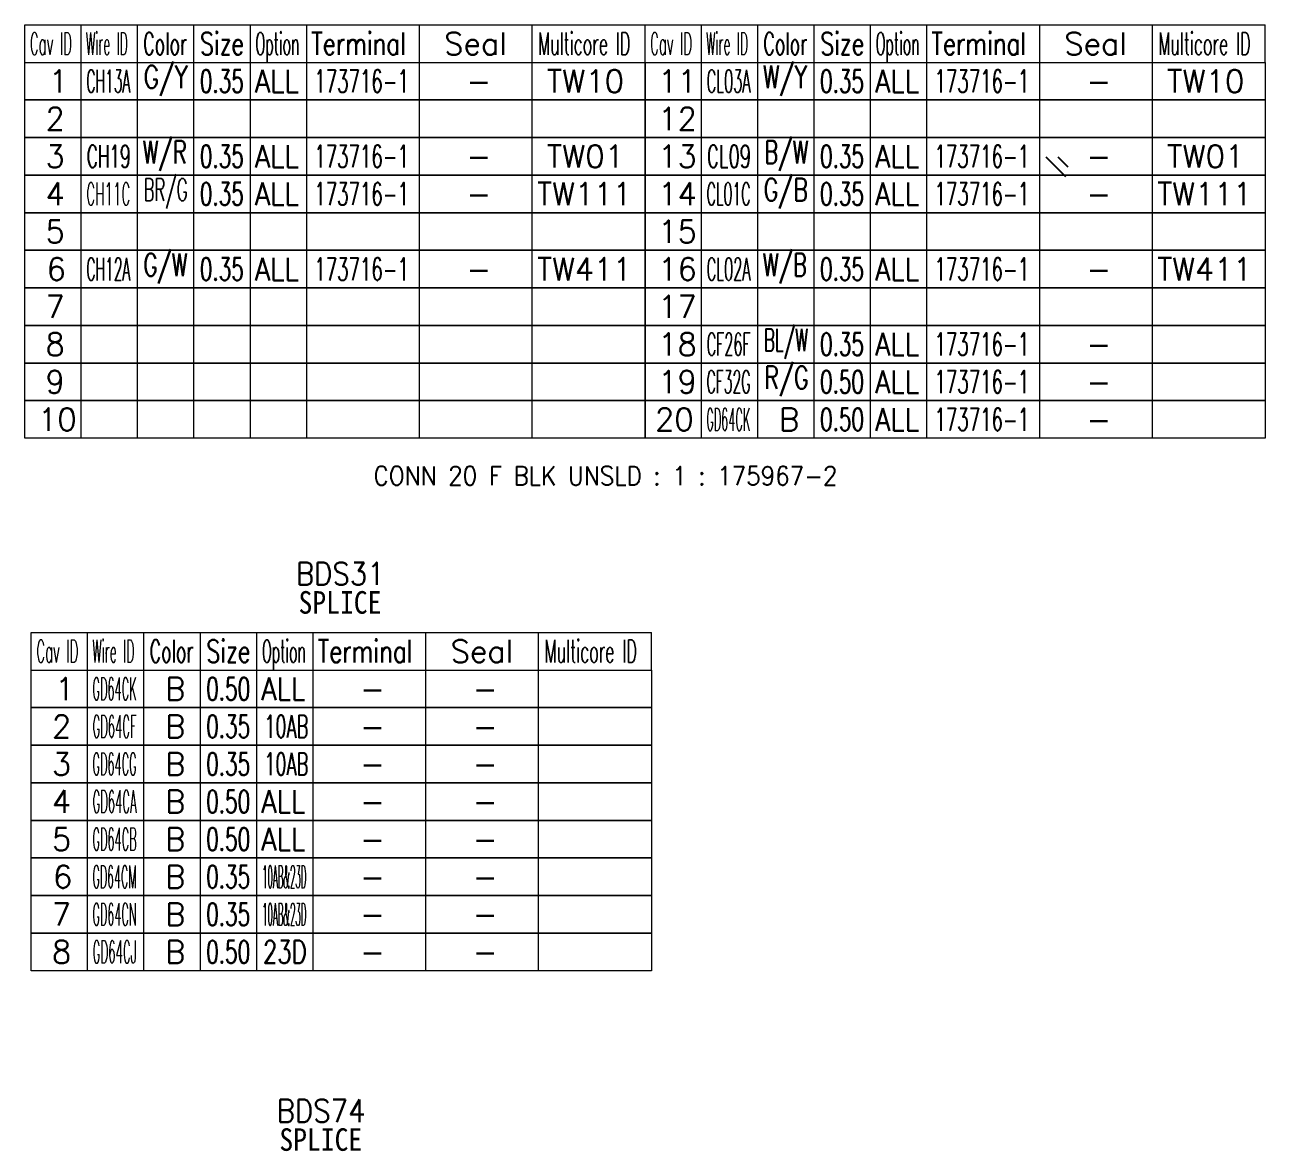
# Model space of a CAD drawing. Header units: inches. Extents: x 47316 to 59086, y 3141 to 11743.
# Drawn here: x 51797.1 to 51962.1, y 6068.6 to 6218.4 of the extents above; entities that cross this region are included whole.
import ezdxf

# ---------------------------------------------------------------- set-up
doc = ezdxf.new("R2010")
doc.units = ezdxf.units.IN
doc.header["$MEASUREMENT"] = 0
doc.styles.get("Standard").update_dxf_attribs({"font": ''})
doc.styles.get('Standard').set_extended_font_data('SimSun')

msp = doc.modelspace()

# ---------------------------------------------------------------- linework, layer by layer
at = {"color": 0, "linetype": 'Continuous', "lineweight": 15}
for p, q in [((51797.09, 6218.43), (51962.09, 6218.43)), ((51797.09, 6213.43), (51797.09, 6218.43)), ((51797.09, 6213.43), (51962.09, 6213.43)), ((51797.94, 6137.58), (51880.44, 6137.58)), ((51797.94, 6132.58), (51797.94, 6137.58)), ((51797.94, 6132.58), (51880.44, 6132.58))]:
    msp.add_line(p, q, dxfattribs=at)
at = {"color": 7, "linetype": 'Continuous', "lineweight": 15}
for p, q in [((51804.59, 6213.43), (51804.59, 6218.43)), ((51812.09, 6213.43), (51812.09, 6218.43)), ((51819.59, 6213.43), (51819.59, 6218.43)), ((51827.09, 6213.43), (51827.09, 6218.43)), ((51834.59, 6213.43), (51834.59, 6218.43)), ((51849.59, 6213.43), (51849.59, 6218.43)), ((51864.59, 6213.43), (51864.59, 6218.43)), ((51879.59, 6213.43), (51879.59, 6218.43)), ((51887.09, 6213.43), (51887.09, 6218.43)), ((51894.59, 6213.43), (51894.59, 6218.43)), ((51902.09, 6213.43), (51902.09, 6218.43)), ((51909.59, 6213.43), (51909.59, 6218.43)), ((51917.09, 6213.43), (51917.09, 6218.43)), ((51932.09, 6213.43), (51932.09, 6218.43)), ((51947.09, 6213.43), (51947.09, 6218.43)), ((51962.09, 6213.43), (51962.09, 6218.43)), ((51805.44, 6132.58), (51805.44, 6137.58)), ((51812.94, 6132.58), (51812.94, 6137.58)), ((51820.44, 6132.58), (51820.44, 6137.58)), ((51827.94, 6132.58), (51827.94, 6137.58)), ((51835.44, 6132.58), (51835.44, 6137.58)), ((51850.44, 6132.58), (51850.44, 6137.58)), ((51865.44, 6132.58), (51865.44, 6137.58)), ((51880.44, 6132.58), (51880.44, 6137.58))]:
    msp.add_line(p, q, dxfattribs=at)
at = {"color": 102, "linetype": 'Continuous', "lineweight": 15}
for p, q in [((51804.59, 6208.43), (51804.59, 6213.43)), ((51812.09, 6208.43), (51812.09, 6213.43)), ((51819.59, 6208.43), (51819.59, 6213.43)), ((51827.09, 6208.43), (51827.09, 6213.43)), ((51834.59, 6208.43), (51834.59, 6213.43)), ((51849.59, 6208.43), (51849.59, 6213.43)), ((51864.59, 6208.43), (51864.59, 6213.43)), ((51887.09, 6208.43), (51887.09, 6213.43)), ((51894.59, 6208.43), (51894.59, 6213.43)), ((51902.09, 6208.43), (51902.09, 6213.43)), ((51909.59, 6208.43), (51909.59, 6213.43)), ((51917.09, 6208.43), (51917.09, 6213.43)), ((51932.09, 6208.43), (51932.09, 6213.43)), ((51947.09, 6208.43), (51947.09, 6213.43)), ((51804.59, 6203.43), (51804.59, 6208.43)), ((51812.09, 6203.43), (51812.09, 6208.43)), ((51819.59, 6203.43), (51819.59, 6208.43)), ((51827.09, 6203.43), (51827.09, 6208.43)), ((51834.59, 6203.43), (51834.59, 6208.43)), ((51849.59, 6203.43), (51849.59, 6208.43)), ((51864.59, 6203.43), (51864.59, 6208.43)), ((51887.09, 6203.43), (51887.09, 6208.43)), ((51894.59, 6203.43), (51894.59, 6208.43)), ((51902.09, 6203.43), (51902.09, 6208.43)), ((51909.59, 6203.43), (51909.59, 6208.43)), ((51917.09, 6203.43), (51917.09, 6208.43)), ((51932.09, 6203.43), (51932.09, 6208.43)), ((51947.09, 6203.43), (51947.09, 6208.43)), ((51804.59, 6198.43), (51804.59, 6203.43)), ((51812.09, 6198.43), (51812.09, 6203.43)), ((51819.59, 6198.43), (51819.59, 6203.43)), ((51827.09, 6198.43), (51827.09, 6203.43)), ((51834.59, 6198.43), (51834.59, 6203.43)), ((51849.59, 6198.43), (51849.59, 6203.43)), ((51864.59, 6198.43), (51864.59, 6203.43)), ((51887.09, 6198.43), (51887.09, 6203.43)), ((51894.59, 6198.43), (51894.59, 6203.43)), ((51902.09, 6198.43), (51902.09, 6203.43)), ((51909.59, 6198.43), (51909.59, 6203.43)), ((51917.09, 6198.43), (51917.09, 6203.43)), ((51932.09, 6198.43), (51932.09, 6203.43)), ((51947.09, 6198.43), (51947.09, 6203.43)), ((51804.59, 6193.43), (51804.59, 6198.43)), ((51812.09, 6193.43), (51812.09, 6198.43)), ((51819.59, 6193.43), (51819.59, 6198.43)), ((51827.09, 6193.43), (51827.09, 6198.43)), ((51834.59, 6193.43), (51834.59, 6198.43)), ((51849.59, 6193.43), (51849.59, 6198.43)), ((51864.59, 6193.43), (51864.59, 6198.43)), ((51887.09, 6193.43), (51887.09, 6198.43)), ((51894.59, 6193.43), (51894.59, 6198.43)), ((51902.09, 6193.43), (51902.09, 6198.43)), ((51909.59, 6193.43), (51909.59, 6198.43)), ((51917.09, 6193.43), (51917.09, 6198.43)), ((51932.09, 6193.43), (51932.09, 6198.43)), ((51947.09, 6193.43), (51947.09, 6198.43)), ((51804.59, 6188.43), (51804.59, 6193.43)), ((51812.09, 6188.43), (51812.09, 6193.43)), ((51819.59, 6188.43), (51819.59, 6193.43)), ((51827.09, 6188.43), (51827.09, 6193.43)), ((51834.59, 6188.43), (51834.59, 6193.43)), ((51849.59, 6188.43), (51849.59, 6193.43)), ((51864.59, 6188.43), (51864.59, 6193.43)), ((51887.09, 6188.43), (51887.09, 6193.43)), ((51894.59, 6188.43), (51894.59, 6193.43)), ((51902.09, 6188.43), (51902.09, 6193.43)), ((51909.59, 6188.43), (51909.59, 6193.43)), ((51917.09, 6188.43), (51917.09, 6193.43)), ((51932.09, 6188.43), (51932.09, 6193.43)), ((51947.09, 6188.43), (51947.09, 6193.43)), ((51804.59, 6183.43), (51804.59, 6188.43)), ((51812.09, 6183.43), (51812.09, 6188.43)), ((51819.59, 6183.43), (51819.59, 6188.43)), ((51827.09, 6183.43), (51827.09, 6188.43)), ((51834.59, 6183.43), (51834.59, 6188.43)), ((51849.59, 6183.43), (51849.59, 6188.43)), ((51864.59, 6183.43), (51864.59, 6188.43)), ((51887.09, 6183.43), (51887.09, 6188.43)), ((51894.59, 6183.43), (51894.59, 6188.43)), ((51902.09, 6183.43), (51902.09, 6188.43)), ((51909.59, 6183.43), (51909.59, 6188.43)), ((51917.09, 6183.43), (51917.09, 6188.43)), ((51932.09, 6183.43), (51932.09, 6188.43)), ((51947.09, 6183.43), (51947.09, 6188.43)), ((51804.59, 6178.43), (51804.59, 6183.43)), ((51812.09, 6178.43), (51812.09, 6183.43)), ((51819.59, 6178.43), (51819.59, 6183.43)), ((51827.09, 6178.43), (51827.09, 6183.43)), ((51834.59, 6178.43), (51834.59, 6183.43)), ((51849.59, 6178.43), (51849.59, 6183.43)), ((51864.59, 6178.43), (51864.59, 6183.43)), ((51887.09, 6178.43), (51887.09, 6183.43)), ((51894.59, 6178.43), (51894.59, 6183.43)), ((51902.09, 6178.43), (51902.09, 6183.43)), ((51909.59, 6178.43), (51909.59, 6183.43)), ((51917.09, 6178.43), (51917.09, 6183.43)), ((51932.09, 6178.43), (51932.09, 6183.43)), ((51947.09, 6178.43), (51947.09, 6183.43)), ((51804.59, 6173.43), (51804.59, 6178.43)), ((51812.09, 6173.43), (51812.09, 6178.43)), ((51819.59, 6173.43), (51819.59, 6178.43)), ((51827.09, 6173.43), (51827.09, 6178.43)), ((51834.59, 6173.43), (51834.59, 6178.43)), ((51849.59, 6173.43), (51849.59, 6178.43)), ((51864.59, 6173.43), (51864.59, 6178.43)), ((51887.09, 6173.43), (51887.09, 6178.43)), ((51894.59, 6173.43), (51894.59, 6178.43)), ((51902.09, 6173.43), (51902.09, 6178.43)), ((51909.59, 6173.43), (51909.59, 6178.43)), ((51917.09, 6173.43), (51917.09, 6178.43)), ((51932.09, 6173.43), (51932.09, 6178.43)), ((51947.09, 6173.43), (51947.09, 6178.43)), ((51804.59, 6168.43), (51804.59, 6173.43)), ((51812.09, 6168.43), (51812.09, 6173.43)), ((51819.59, 6168.43), (51819.59, 6173.43)), ((51827.09, 6168.43), (51827.09, 6173.43)), ((51834.59, 6168.43), (51834.59, 6173.43)), ((51849.59, 6168.43), (51849.59, 6173.43)), ((51864.59, 6168.43), (51864.59, 6173.43)), ((51887.09, 6168.43), (51887.09, 6173.43)), ((51894.59, 6168.43), (51894.59, 6173.43)), ((51902.09, 6168.43), (51902.09, 6173.43)), ((51909.59, 6168.43), (51909.59, 6173.43)), ((51917.09, 6168.43), (51917.09, 6173.43)), ((51932.09, 6168.43), (51932.09, 6173.43)), ((51947.09, 6168.43), (51947.09, 6173.43)), ((51804.59, 6163.43), (51804.59, 6168.43)), ((51812.09, 6163.43), (51812.09, 6168.43)), ((51819.59, 6163.43), (51819.59, 6168.43)), ((51827.09, 6163.43), (51827.09, 6168.43)), ((51834.59, 6163.43), (51834.59, 6168.43)), ((51849.59, 6163.43), (51849.59, 6168.43)), ((51864.59, 6163.43), (51864.59, 6168.43)), ((51887.09, 6163.43), (51887.09, 6168.43)), ((51894.59, 6163.43), (51894.59, 6168.43)), ((51902.09, 6163.43), (51902.09, 6168.43)), ((51909.59, 6163.43), (51909.59, 6168.43)), ((51917.09, 6163.43), (51917.09, 6168.43)), ((51932.09, 6163.43), (51932.09, 6168.43)), ((51947.09, 6163.43), (51947.09, 6168.43)), ((51805.44, 6127.58), (51805.44, 6132.58)), ((51812.94, 6127.58), (51812.94, 6132.58)), ((51820.44, 6127.58), (51820.44, 6132.58)), ((51827.94, 6127.58), (51827.94, 6132.58)), ((51835.44, 6127.58), (51835.44, 6132.58)), ((51850.44, 6127.58), (51850.44, 6132.58)), ((51865.44, 6127.58), (51865.44, 6132.58)), ((51805.44, 6122.58), (51805.44, 6127.58)), ((51812.94, 6122.58), (51812.94, 6127.58)), ((51820.44, 6122.58), (51820.44, 6127.58)), ((51827.94, 6122.58), (51827.94, 6127.58)), ((51835.44, 6122.58), (51835.44, 6127.58)), ((51850.44, 6122.58), (51850.44, 6127.58)), ((51865.44, 6122.58), (51865.44, 6127.58)), ((51805.44, 6117.58), (51805.44, 6122.58)), ((51812.94, 6117.58), (51812.94, 6122.58)), ((51820.44, 6117.58), (51820.44, 6122.58)), ((51827.94, 6117.58), (51827.94, 6122.58)), ((51835.44, 6117.58), (51835.44, 6122.58)), ((51850.44, 6117.58), (51850.44, 6122.58)), ((51865.44, 6117.58), (51865.44, 6122.58)), ((51805.44, 6112.58), (51805.44, 6117.58)), ((51812.94, 6112.58), (51812.94, 6117.58)), ((51820.44, 6112.58), (51820.44, 6117.58)), ((51827.94, 6112.58), (51827.94, 6117.58)), ((51835.44, 6112.58), (51835.44, 6117.58)), ((51850.44, 6112.58), (51850.44, 6117.58)), ((51865.44, 6112.58), (51865.44, 6117.58)), ((51805.44, 6107.58), (51805.44, 6112.58)), ((51812.94, 6107.58), (51812.94, 6112.58)), ((51820.44, 6107.58), (51820.44, 6112.58)), ((51827.94, 6107.58), (51827.94, 6112.58)), ((51835.44, 6107.58), (51835.44, 6112.58)), ((51850.44, 6107.58), (51850.44, 6112.58)), ((51865.44, 6107.58), (51865.44, 6112.58)), ((51805.44, 6102.58), (51805.44, 6107.58)), ((51812.94, 6102.58), (51812.94, 6107.58)), ((51820.44, 6102.58), (51820.44, 6107.58)), ((51827.94, 6102.58), (51827.94, 6107.58)), ((51835.44, 6102.58), (51835.44, 6107.58)), ((51850.44, 6102.58), (51850.44, 6107.58)), ((51865.44, 6102.58), (51865.44, 6107.58)), ((51805.44, 6097.58), (51805.44, 6102.58)), ((51812.94, 6097.58), (51812.94, 6102.58)), ((51820.44, 6097.58), (51820.44, 6102.58)), ((51827.94, 6097.58), (51827.94, 6102.58)), ((51835.44, 6097.58), (51835.44, 6102.58)), ((51850.44, 6097.58), (51850.44, 6102.58)), ((51865.44, 6097.58), (51865.44, 6102.58)), ((51805.44, 6092.58), (51805.44, 6097.58)), ((51812.94, 6092.58), (51812.94, 6097.58)), ((51820.44, 6092.58), (51820.44, 6097.58)), ((51827.94, 6092.58), (51827.94, 6097.58)), ((51835.44, 6092.58), (51835.44, 6097.58)), ((51850.44, 6092.58), (51850.44, 6097.58)), ((51865.44, 6092.58), (51865.44, 6097.58))]:
    msp.add_line(p, q, dxfattribs=at)
at = {"color": 0, "lineweight": -3}
for p, q in [((51935.59, 6198.21), (51932.97, 6200.84)), ((51935.88, 6199.5), (51934.54, 6200.84))]:
    msp.add_line(p, q, dxfattribs=at)
at = {"color": 0, "linetype": 'Continuous', "lineweight": 15}
for points in [[(51797.09, 6208.43), (51797.09, 6213.43), (51879.59, 6213.43), (51879.59, 6208.43)], [(51879.59, 6208.43), (51879.59, 6213.43), (51962.09, 6213.43), (51962.09, 6208.43)], [(51797.09, 6203.43), (51797.09, 6208.43), (51879.59, 6208.43), (51879.59, 6203.43)], [(51879.59, 6203.43), (51879.59, 6208.43), (51962.09, 6208.43), (51962.09, 6203.43)], [(51797.09, 6198.43), (51797.09, 6203.43), (51879.59, 6203.43), (51879.59, 6198.43)], [(51879.59, 6198.43), (51879.59, 6203.43), (51962.09, 6203.43), (51962.09, 6198.43)], [(51797.09, 6193.43), (51797.09, 6198.43), (51879.59, 6198.43), (51879.59, 6193.43)], [(51879.59, 6193.43), (51879.59, 6198.43), (51962.09, 6198.43), (51962.09, 6193.43)], [(51797.09, 6188.43), (51797.09, 6193.43), (51879.59, 6193.43), (51879.59, 6188.43)], [(51879.59, 6188.43), (51879.59, 6193.43), (51962.09, 6193.43), (51962.09, 6188.43)], [(51797.09, 6183.43), (51797.09, 6188.43), (51879.59, 6188.43), (51879.59, 6183.43)], [(51879.59, 6183.43), (51879.59, 6188.43), (51962.09, 6188.43), (51962.09, 6183.43)], [(51797.09, 6178.43), (51797.09, 6183.43), (51879.59, 6183.43), (51879.59, 6178.43)], [(51879.59, 6178.43), (51879.59, 6183.43), (51962.09, 6183.43), (51962.09, 6178.43)], [(51797.09, 6173.43), (51797.09, 6178.43), (51879.59, 6178.43), (51879.59, 6173.43)], [(51879.59, 6173.43), (51879.59, 6178.43), (51962.09, 6178.43), (51962.09, 6173.43)], [(51797.09, 6168.43), (51797.09, 6173.43), (51879.59, 6173.43), (51879.59, 6168.43)], [(51879.59, 6168.43), (51879.59, 6173.43), (51962.09, 6173.43), (51962.09, 6168.43)], [(51797.09, 6163.43), (51797.09, 6168.43), (51879.59, 6168.43), (51879.59, 6163.43)], [(51879.59, 6163.43), (51879.59, 6168.43), (51962.09, 6168.43), (51962.09, 6163.43)], [(51797.94, 6127.58), (51797.94, 6132.58), (51880.44, 6132.58), (51880.44, 6127.58)], [(51797.94, 6122.58), (51797.94, 6127.58), (51880.44, 6127.58), (51880.44, 6122.58)], [(51797.94, 6117.58), (51797.94, 6122.58), (51880.44, 6122.58), (51880.44, 6117.58)], [(51797.94, 6112.58), (51797.94, 6117.58), (51880.44, 6117.58), (51880.44, 6112.58)], [(51797.94, 6107.58), (51797.94, 6112.58), (51880.44, 6112.58), (51880.44, 6107.58)], [(51797.94, 6102.58), (51797.94, 6107.58), (51880.44, 6107.58), (51880.44, 6102.58)], [(51797.94, 6097.58), (51797.94, 6102.58), (51880.44, 6102.58), (51880.44, 6097.58)], [(51797.94, 6092.58), (51797.94, 6097.58), (51880.44, 6097.58), (51880.44, 6092.58)]]:
    msp.add_lwpolyline(points, close=True, dxfattribs=at)

# ---------------------------------------------------------------- texts
at = {"color": 7, "linetype": 'Continuous', "lineweight": 15, "char_height": 3, "attachment_point": 1}
for s, insert, width in [('\\Fromans.shx;\\W0.4292452830;\\T1.0000000000;\\o\\lCav ID', (51797.77, 6217.43), 6.5), ('\\Fromans.shx;\\W0.4026548673;\\T1.0000000000;\\o\\lWire ID', (51805.2, 6217.43), 6.5), ('\\Fromans.shx;\\W0.5687500000;\\T1.0000000000;\\o\\lColor', (51812.83, 6217.43), 6.5), ('\\Fromans.shx;\\W0.7222222222;\\T1.0000000000;\\o\\lSize', (51820.4, 6217.43), 6.5), ('\\Fromans.shx;\\W0.4595959596;\\T1.0000000000;\\o\\lOption', (51827.78, 6217.43), 6.5), ('\\Fromans.shx;\\W0.7480916031;\\T1.0000000000;\\o\\lTerminal', (51835.19, 6217.43), 14), ('\\Fromans.shx;\\W1.0000000000;\\T1.0000000000;\\o\\lSeal', (51852.87, 6217.43), 9.2857), ('\\Fromans.shx;\\W0.5185185185;\\T1.0000000000;\\o\\lMulticore ID', (51865.38, 6217.43), 14), ('\\Fromans.shx;\\W0.4292452830;\\T1.0000000000;\\o\\lCav ID', (51880.27, 6217.43), 6.5), ('\\Fromans.shx;\\W0.4026548673;\\T1.0000000000;\\o\\lWire ID', (51887.7, 6217.43), 6.5), ('\\Fromans.shx;\\W0.5687500000;\\T1.0000000000;\\o\\lColor', (51895.33, 6217.43), 6.5), ('\\Fromans.shx;\\W0.7222222222;\\T1.0000000000;\\o\\lSize', (51902.9, 6217.43), 6.5), ('\\Fromans.shx;\\W0.4595959596;\\T1.0000000000;\\o\\lOption', (51910.28, 6217.43), 6.5), ('\\Fromans.shx;\\W0.7480916031;\\T1.0000000000;\\o\\lTerminal', (51917.69, 6217.43), 14), ('\\Fromans.shx;\\W1.0000000000;\\T1.0000000000;\\o\\lSeal', (51935.37, 6217.43), 9.2857), ('\\Fromans.shx;\\W0.5185185185;\\T1.0000000000;\\o\\lMulticore ID', (51947.88, 6217.43), 14), ('\\Fromans.shx;\\W1.0000000000;\\T1.0000000000;\\o\\l1', (51800.27, 6212.43), 2.8571), ('\\Fromans.shx;\\W1.0000000000;\\T1.0000000000;\\o\\l11', (51881.34, 6212.43), 5.7143), ('\\Fromans.shx;\\W1.0000000000;\\T1.0000000000;\\o\\l2', (51799.84, 6207.43), 2.8571), ('\\Fromans.shx;\\W1.0000000000;\\T1.0000000000;\\o\\l12', (51881.34, 6207.43), 5.7143), ('\\Fromans.shx;\\W1.0000000000;\\T1.0000000000;\\o\\l3', (51799.84, 6202.43), 2.8571), ('\\Fromans.shx;\\W1.0000000000;\\T1.0000000000;\\o\\l13', (51881.34, 6202.43), 5.7143), ('\\Fromans.shx;\\W1.0000000000;\\T1.0000000000;\\o\\l4', (51799.84, 6197.43), 2.8571), ('\\Fromans.shx;\\W1.0000000000;\\T1.0000000000;\\o\\l14', (51881.34, 6197.43), 5.7143), ('\\Fromans.shx;\\W1.0000000000;\\T1.0000000000;\\o\\l5', (51799.84, 6192.43), 2.8571), ('\\Fromans.shx;\\W1.0000000000;\\T1.0000000000;\\o\\l15', (51881.34, 6192.43), 5.7143), ('\\Fromans.shx;\\W1.0000000000;\\T1.0000000000;\\o\\l6', (51799.98, 6187.43), 2.8571), ('\\Fromans.shx;\\W1.0000000000;\\T1.0000000000;\\o\\l16', (51881.34, 6187.43), 5.7143), ('\\Fromans.shx;\\W1.0000000000;\\T1.0000000000;\\o\\l7', (51799.84, 6182.43), 2.8571), ('\\Fromans.shx;\\W1.0000000000;\\T1.0000000000;\\o\\l17', (51881.34, 6182.43), 5.7143), ('\\Fromans.shx;\\W1.0000000000;\\T1.0000000000;\\o\\l8', (51799.84, 6177.43), 2.8571), ('\\Fromans.shx;\\W1.0000000000;\\T1.0000000000;\\o\\l18', (51881.34, 6177.43), 5.7143), ('\\Fromans.shx;\\W1.0000000000;\\T1.0000000000;\\o\\l9', (51799.84, 6172.43), 2.8571), ('\\Fromans.shx;\\W1.0000000000;\\T1.0000000000;\\o\\l19', (51881.34, 6172.43), 5.7143), ('\\Fromans.shx;\\W1.0000000000;\\T1.0000000000;\\o\\l10', (51798.84, 6167.43), 5.7143), ('\\Fromans.shx;\\W1.0000000000;\\T1.0000000000;\\o\\l20', (51880.91, 6167.43), 5.7143), ('\\Fromans.shx;\\W0.4292452830;\\T1.0000000000;\\o\\lCav ID', (51798.63, 6136.58), 6.5), ('\\Fromans.shx;\\W0.4026548673;\\T1.0000000000;\\o\\lWire ID', (51806.06, 6136.58), 6.5), ('\\Fromans.shx;\\W0.5687500000;\\T1.0000000000;\\o\\lColor', (51813.69, 6136.58), 6.5), ('\\Fromans.shx;\\W0.7222222222;\\T1.0000000000;\\o\\lSize', (51821.25, 6136.58), 6.5), ('\\Fromans.shx;\\W0.4595959596;\\T1.0000000000;\\o\\lOption', (51828.64, 6136.58), 6.5), ('\\Fromans.shx;\\W0.7480916031;\\T1.0000000000;\\o\\lTerminal', (51836.05, 6136.58), 14), ('\\Fromans.shx;\\W1.0000000000;\\T1.0000000000;\\o\\lSeal', (51853.73, 6136.58), 9.2857), ('\\Fromans.shx;\\W0.5185185185;\\T1.0000000000;\\o\\lMulticore ID', (51866.24, 6136.58), 14), ('\\Fromans.shx;\\W1.0000000000;\\T1.0000000000;\\o\\l1', (51801.12, 6131.58), 2.8571), ('\\Fromans.shx;\\W1.0000000000;\\T1.0000000000;\\o\\l2', (51800.69, 6126.58), 2.8571), ('\\Fromans.shx;\\W1.0000000000;\\T1.0000000000;\\o\\l3', (51800.69, 6121.58), 2.8571), ('\\Fromans.shx;\\W1.0000000000;\\T1.0000000000;\\o\\l4', (51800.69, 6116.58), 2.8571), ('\\Fromans.shx;\\W1.0000000000;\\T1.0000000000;\\o\\l5', (51800.69, 6111.58), 2.8571), ('\\Fromans.shx;\\W1.0000000000;\\T1.0000000000;\\o\\l6', (51800.83, 6106.58), 2.8571), ('\\Fromans.shx;\\W1.0000000000;\\T1.0000000000;\\o\\l7', (51800.69, 6101.58), 2.8571), ('\\Fromans.shx;\\W1.0000000000;\\T1.0000000000;\\o\\l8', (51800.69, 6096.58), 2.8571)]:
    msp.add_mtext(s, dxfattribs=dict(at, insert=insert, width=width))
at = {"color": 21, "linetype": 'Continuous', "lineweight": 15, "char_height": 3, "attachment_point": 1}
for s, insert, width in [('\\Fromans.shx;\\W0.4504950495;\\T1.0000000000;\\o\\lCH13A', (51805.28, 6212.43), 6.5), ('\\Fromans.shx;\\W0.6500000000;\\T1.0000000000;\\o\\l0.35', (51820.37, 6212.43), 6.5), ('\\Fromans.shx;\\W0.5903614458;\\T1.0000000000;\\o\\l173716-1', (51835.59, 6212.43), 14), ('\\Fromans.shx;\\W1.0000000000;\\T1.0000000000;\\o\\lTW10', (51866.52, 6212.43), 11.4286), ('\\Fromans.shx;\\W0.4739583333;\\T1.0000000000;\\o\\lCL03A', (51887.79, 6212.43), 6.5), ('\\Fromans.shx;\\W0.6500000000;\\T1.0000000000;\\o\\l0.35', (51902.87, 6212.43), 6.5), ('\\Fromans.shx;\\W0.5903614458;\\T1.0000000000;\\o\\l173716-1', (51918.09, 6212.43), 14), ('\\Fromans.shx;\\W1.0000000000;\\T1.0000000000;\\o\\lTW10', (51949.02, 6212.43), 11.4286), ('\\Fromans.shx;\\W0.5481927711;\\T1.0000000000;\\o\\lCH19', (51805.32, 6202.43), 6.5), ('\\Fromans.shx;\\W0.6500000000;\\T1.0000000000;\\o\\l0.35', (51820.37, 6202.43), 6.5), ('\\Fromans.shx;\\W0.5903614458;\\T1.0000000000;\\o\\l173716-1', (51835.59, 6202.43), 14), ('\\Fromans.shx;\\W1.0000000000;\\T1.0000000000;\\o\\lTW01', (51866.52, 6202.43), 11.4286), ('\\Fromans.shx;\\W0.5833333333;\\T1.0000000000;\\o\\lCL09', (51887.84, 6202.43), 6.5), ('\\Fromans.shx;\\W0.6500000000;\\T1.0000000000;\\o\\l0.35', (51902.87, 6202.43), 6.5), ('\\Fromans.shx;\\W0.5903614458;\\T1.0000000000;\\o\\l173716-1', (51918.09, 6202.43), 14), ('\\Fromans.shx;\\W1.0000000000;\\T1.0000000000;\\o\\lTW01', (51949.02, 6202.43), 11.4286), ('\\Fromans.shx;\\W0.4375000000;\\T1.0000000000;\\o\\lCH11C', (51805.27, 6197.43), 6.5), ('\\Fromans.shx;\\W0.6500000000;\\T1.0000000000;\\o\\l0.35', (51820.37, 6197.43), 6.5), ('\\Fromans.shx;\\W0.5903614458;\\T1.0000000000;\\o\\l173716-1', (51835.59, 6197.43), 14), ('\\Fromans.shx;\\W0.9800000000;\\T1.0000000000;\\o\\lTW111', (51865.23, 6197.43), 14), ('\\Fromans.shx;\\W0.4595959596;\\T1.0000000000;\\o\\lCL01C', (51887.78, 6197.43), 6.5), ('\\Fromans.shx;\\W0.6500000000;\\T1.0000000000;\\o\\l0.35', (51902.87, 6197.43), 6.5), ('\\Fromans.shx;\\W0.5903614458;\\T1.0000000000;\\o\\l173716-1', (51918.09, 6197.43), 14), ('\\Fromans.shx;\\W0.9800000000;\\T1.0000000000;\\o\\lTW111', (51947.73, 6197.43), 14), ('\\Fromans.shx;\\W0.4504950495;\\T1.0000000000;\\o\\lCH12A', (51805.28, 6187.43), 6.5), ('\\Fromans.shx;\\W0.6500000000;\\T1.0000000000;\\o\\l0.35', (51820.37, 6187.43), 6.5), ('\\Fromans.shx;\\W0.5903614458;\\T1.0000000000;\\o\\l173716-1', (51835.59, 6187.43), 14), ('\\Fromans.shx;\\W0.9800000000;\\T1.0000000000;\\o\\lTW411', (51865.23, 6187.43), 14), ('\\Fromans.shx;\\W0.4739583333;\\T1.0000000000;\\o\\lCL02A', (51887.79, 6187.43), 6.5), ('\\Fromans.shx;\\W0.6500000000;\\T1.0000000000;\\o\\l0.35', (51902.87, 6187.43), 6.5), ('\\Fromans.shx;\\W0.5903614458;\\T1.0000000000;\\o\\l173716-1', (51918.09, 6187.43), 14), ('\\Fromans.shx;\\W0.9800000000;\\T1.0000000000;\\o\\lTW411', (51947.73, 6187.43), 14), ('\\Fromans.shx;\\W0.4690721649;\\T1.0000000000;\\o\\lCF26F', (51887.79, 6177.43), 6.5), ('\\Fromans.shx;\\W0.6500000000;\\T1.0000000000;\\o\\l0.35', (51902.87, 6177.43), 6.5), ('\\Fromans.shx;\\W0.5903614458;\\T1.0000000000;\\o\\l173716-1', (51918.09, 6177.43), 14), ('\\Fromans.shx;\\W0.4550000000;\\T1.0000000000;\\o\\lCF32G', (51887.78, 6172.43), 6.5), ('\\Fromans.shx;\\W0.6500000000;\\T1.0000000000;\\o\\l0.50', (51902.87, 6172.43), 6.5), ('\\Fromans.shx;\\W0.5903614458;\\T1.0000000000;\\o\\l173716-1', (51918.09, 6172.43), 14), ('\\Fromans.shx;\\W0.3669354839;\\T1.0000000000;\\o\\lGD64CK', (51887.74, 6167.43), 6.5), ('\\Fromans.shx;\\W0.6500000000;\\T1.0000000000;\\o\\l0.50', (51902.87, 6167.43), 6.5), ('\\Fromans.shx;\\W0.5903614458;\\T1.0000000000;\\o\\l173716-1', (51918.09, 6167.43), 14), ('\\Fromans.shx;\\W0.3669354839;\\T1.0000000000;\\o\\lGD64CK', (51806.1, 6131.58), 6.5), ('\\Fromans.shx;\\W0.6500000000;\\T1.0000000000;\\o\\l0.50', (51821.22, 6131.58), 6.5), ('\\Fromans.shx;\\W1.0000000000;\\T1.0000000000;\\o\\l-', (51841.66, 6131.58), 3.7143), ('\\Fromans.shx;\\W0.3760330579;\\T1.0000000000;\\o\\lGD64CF', (51806.1, 6126.58), 6.5), ('\\Fromans.shx;\\W0.6500000000;\\T1.0000000000;\\o\\l0.35', (51821.22, 6126.58), 6.5), ('\\Fromans.shx;\\W1.0000000000;\\T1.0000000000;\\o\\l-', (51841.66, 6126.58), 3.7143), ('\\Fromans.shx;\\W0.3669354839;\\T1.0000000000;\\o\\lGD64CG', (51806.1, 6121.58), 6.5), ('\\Fromans.shx;\\W0.6500000000;\\T1.0000000000;\\o\\l0.35', (51821.22, 6121.58), 6.5), ('\\Fromans.shx;\\W1.0000000000;\\T1.0000000000;\\o\\l-', (51841.66, 6121.58), 3.7143), ('\\Fromans.shx;\\W0.3760330579;\\T1.0000000000;\\o\\lGD64CA', (51806.1, 6116.58), 6.5), ('\\Fromans.shx;\\W0.6500000000;\\T1.0000000000;\\o\\l0.50', (51821.22, 6116.58), 6.5), ('\\Fromans.shx;\\W1.0000000000;\\T1.0000000000;\\o\\l-', (51841.66, 6116.58), 3.7143), ('\\Fromans.shx;\\W0.3669354839;\\T1.0000000000;\\o\\lGD64CB', (51806.1, 6111.58), 6.5), ('\\Fromans.shx;\\W0.6500000000;\\T1.0000000000;\\o\\l0.50', (51821.22, 6111.58), 6.5), ('\\Fromans.shx;\\W1.0000000000;\\T1.0000000000;\\o\\l-', (51841.66, 6111.58), 3.7143), ('\\Fromans.shx;\\W0.3582677165;\\T1.0000000000;\\o\\lGD64CM', (51806.1, 6106.58), 6.5), ('\\Fromans.shx;\\W0.6500000000;\\T1.0000000000;\\o\\l0.35', (51821.22, 6106.58), 6.5), ('\\Fromans.shx;\\W1.0000000000;\\T1.0000000000;\\o\\l-', (51841.66, 6106.58), 3.7143), ('\\Fromans.shx;\\W0.3640000000;\\T1.0000000000;\\o\\lGD64CN', (51806.1, 6101.58), 6.5), ('\\Fromans.shx;\\W0.6500000000;\\T1.0000000000;\\o\\l0.35', (51821.22, 6101.58), 6.5), ('\\Fromans.shx;\\W1.0000000000;\\T1.0000000000;\\o\\l-', (51841.66, 6101.58), 3.7143), ('\\Fromans.shx;\\W0.3823529412;\\T1.0000000000;\\o\\lGD64CJ', (51806.11, 6096.58), 6.5), ('\\Fromans.shx;\\W0.6500000000;\\T1.0000000000;\\o\\l0.50', (51821.22, 6096.58), 6.5), ('\\Fromans.shx;\\W1.0000000000;\\T1.0000000000;\\o\\l-', (51841.66, 6096.58), 3.7143)]:
    msp.add_mtext(s, dxfattribs=dict(at, insert=insert, width=width))
at = {"color": 140, "linetype": 'Continuous', "lineweight": 15, "char_height": 3, "attachment_point": 1}
for s, insert, width in [('\\Fromans.shx;\\W0.7459016393;\\T1.0000000000;\\o\\lG/Y', (51812.91, 6213), 6.5), ('\\Fromans.shx;\\W0.8750000000;\\T1.0000000000;\\o\\lALL', (51827.71, 6212.43), 6.5), ('\\Fromans.shx;\\W0.7109375000;\\T1.0000000000;\\o\\lW/Y', (51895.29, 6213), 6.5), ('\\Fromans.shx;\\W0.8750000000;\\T1.0000000000;\\o\\lALL', (51910.21, 6212.43), 6.5), ('\\Fromans.shx;\\W1.0000000000;\\T1.0000000000;\\o\\l-', (51855.8, 6212.43), 3.7143), ('\\Fromans.shx;\\W1.0000000000;\\T1.0000000000;\\o\\l-', (51938.3, 6212.43), 3.7143), ('\\Fromans.shx;\\W0.6791044776;\\T1.0000000000;\\o\\lW/R', (51812.78, 6203), 6.5), ('\\Fromans.shx;\\W0.8750000000;\\T1.0000000000;\\o\\lALL', (51827.71, 6202.43), 6.5), ('\\Fromans.shx;\\W0.6791044776;\\T1.0000000000;\\o\\lB/W', (51895.48, 6203), 6.5), ('\\Fromans.shx;\\W0.8750000000;\\T1.0000000000;\\o\\lALL', (51910.21, 6202.43), 6.5), ('\\Fromans.shx;\\W1.0000000000;\\T1.0000000000;\\o\\l-', (51855.8, 6202.43), 3.7143), ('\\Fromans.shx;\\W1.0000000000;\\T1.0000000000;\\o\\l-', (51938.3, 6202.43), 3.7143), ('\\Fromans.shx;\\W0.5352941176;\\T1.0000000000;\\o\\lBR/G', (51812.89, 6198), 6.5), ('\\Fromans.shx;\\W0.8750000000;\\T1.0000000000;\\o\\lALL', (51827.71, 6197.43), 6.5), ('\\Fromans.shx;\\W0.7109375000;\\T1.0000000000;\\o\\lG/B', (51895.39, 6198), 6.5), ('\\Fromans.shx;\\W0.8750000000;\\T1.0000000000;\\o\\lALL', (51910.21, 6197.43), 6.5), ('\\Fromans.shx;\\W1.0000000000;\\T1.0000000000;\\o\\l-', (51855.8, 6197.43), 3.7143), ('\\Fromans.shx;\\W1.0000000000;\\T1.0000000000;\\o\\l-', (51938.3, 6197.43), 3.7143), ('\\Fromans.shx;\\W0.6791044776;\\T1.0000000000;\\o\\lG/W', (51812.88, 6188), 6.5), ('\\Fromans.shx;\\W0.6791044776;\\T1.0000000000;\\o\\lW/B', (51895.28, 6188), 6.5), ('\\Fromans.shx;\\W0.8750000000;\\T1.0000000000;\\o\\lALL', (51827.71, 6187.43), 6.5), ('\\Fromans.shx;\\W0.8750000000;\\T1.0000000000;\\o\\lALL', (51910.21, 6187.43), 6.5), ('\\Fromans.shx;\\W1.0000000000;\\T1.0000000000;\\o\\l-', (51855.8, 6187.43), 3.7143), ('\\Fromans.shx;\\W1.0000000000;\\T1.0000000000;\\o\\l-', (51938.3, 6187.43), 3.7143), ('\\Fromans.shx;\\W0.5416666667;\\T1.0000000000;\\o\\lBL/W', (51895.4, 6178), 6.5), ('\\Fromans.shx;\\W0.8750000000;\\T1.0000000000;\\o\\lALL', (51910.21, 6177.43), 6.5), ('\\Fromans.shx;\\W1.0000000000;\\T1.0000000000;\\o\\l-', (51938.3, 6177.43), 3.7143), ('\\Fromans.shx;\\W0.7109375000;\\T1.0000000000;\\o\\lR/G', (51895.49, 6173), 6.5), ('\\Fromans.shx;\\W0.8750000000;\\T1.0000000000;\\o\\lALL', (51910.21, 6172.43), 6.5), ('\\Fromans.shx;\\W1.0000000000;\\T1.0000000000;\\o\\l-', (51938.3, 6172.43), 3.7143), ('\\Fromans.shx;\\W1.0000000000;\\T1.0000000000;\\o\\lB', (51897.41, 6167.43), 3), ('\\Fromans.shx;\\W0.8750000000;\\T1.0000000000;\\o\\lALL', (51910.21, 6167.43), 6.5), ('\\Fromans.shx;\\W1.0000000000;\\T1.0000000000;\\o\\l-', (51938.3, 6167.43), 3.7143), ('\\Fromans.shx;\\W1.0000000000;\\T1.0000000000;\\o\\lB', (51815.76, 6131.58), 3), ('\\Fromans.shx;\\W0.8750000000;\\T1.0000000000;\\o\\lALL', (51828.57, 6131.58), 6.5), ('\\Fromans.shx;\\W1.0000000000;\\T1.0000000000;\\o\\l-', (51856.66, 6131.58), 3.7143), ('\\Fromans.shx;\\W1.0000000000;\\T1.0000000000;\\o\\lB', (51815.76, 6126.58), 3), ('\\Fromans.shx;\\W0.5759493671;\\T1.0000000000;\\o\\l10AB', (51828.94, 6126.58), 6.5), ('\\Fromans.shx;\\W1.0000000000;\\T1.0000000000;\\o\\l-', (51856.66, 6126.58), 3.7143), ('\\Fromans.shx;\\W1.0000000000;\\T1.0000000000;\\o\\lB', (51815.76, 6121.58), 3), ('\\Fromans.shx;\\W0.5759493671;\\T1.0000000000;\\o\\l10AB', (51828.94, 6121.58), 6.5), ('\\Fromans.shx;\\W1.0000000000;\\T1.0000000000;\\o\\l-', (51856.66, 6121.58), 3.7143), ('\\Fromans.shx;\\W1.0000000000;\\T1.0000000000;\\o\\lB', (51815.76, 6116.58), 3), ('\\Fromans.shx;\\W0.8750000000;\\T1.0000000000;\\o\\lALL', (51828.57, 6116.58), 6.5), ('\\Fromans.shx;\\W1.0000000000;\\T1.0000000000;\\o\\l-', (51856.66, 6116.58), 3.7143), ('\\Fromans.shx;\\W1.0000000000;\\T1.0000000000;\\o\\lB', (51815.76, 6111.58), 3), ('\\Fromans.shx;\\W0.8750000000;\\T1.0000000000;\\o\\lALL', (51828.57, 6111.58), 6.5), ('\\Fromans.shx;\\W1.0000000000;\\T1.0000000000;\\o\\l-', (51856.66, 6111.58), 3.7143), ('\\Fromans.shx;\\W1.0000000000;\\T1.0000000000;\\o\\lB', (51815.76, 6106.58), 3), ('\\Fromans.shx;\\W0.2740963855;\\T1.0000000000;\\o\\l10AB&23D', (51828.68, 6106.58), 6.5), ('\\Fromans.shx;\\W1.0000000000;\\T1.0000000000;\\o\\l-', (51856.66, 6106.58), 3.7143), ('\\Fromans.shx;\\W1.0000000000;\\T1.0000000000;\\o\\lB', (51815.76, 6101.58), 3), ('\\Fromans.shx;\\W0.2740963855;\\T1.0000000000;\\o\\l10AB&23D', (51828.68, 6101.58), 6.5), ('\\Fromans.shx;\\W1.0000000000;\\T1.0000000000;\\o\\l-', (51856.66, 6101.58), 3.7143), ('\\Fromans.shx;\\W1.0000000000;\\T1.0000000000;\\o\\lB', (51815.76, 6096.58), 3), ('\\Fromans.shx;\\W0.7459016393;\\T1.0000000000;\\o\\l23D', (51828.76, 6096.58), 6.5), ('\\Fromans.shx;\\W1.0000000000;\\T1.0000000000;\\o\\l-', (51856.66, 6096.58), 3.7143)]:
    msp.add_mtext(s, dxfattribs=dict(at, insert=insert, width=width))
at = {"color": 42, "linetype": 'Continuous', "lineweight": 15, "insert": (51843.48, 6159.68), "char_height": 2.5, "width": 72.8571, "attachment_point": 1}
msp.add_mtext('\\Fromans.shx;\\W0.9000000000;\\T1.0000000000;\\o\\lCONN 20 F BLK UNSLD : 1 : 175967-2', dxfattribs=at)
at = {"color": 6, "linetype": 'Continuous', "lineweight": 20, "char_height": 3, "attachment_point": 1}
for s, insert, width in [('\\Fromans.shx;\\W0.9000000000;\\T1.0000000000;\\o\\lBDS31', (51833.15, 6146.9), 13.1143), ('\\f黑体|b0|i0|c1|p0;\\W0.9000000000;\\T1.0000000000;\\o\\lSPLICE', (51833.5, 6143.08), 11.6494), ('\\Fromans.shx;\\W0.9000000000;\\T1.0000000000;\\o\\lBDS74', (51830.6, 6075.43), 13.1143), ('\\f黑体|b0|i0|c1|p0;\\W0.9000000000;\\T1.0000000000;\\o\\lSPLICE', (51830.95, 6071.61), 11.6494)]:
    msp.add_mtext(s, dxfattribs=dict(at, insert=insert, width=width))

doc.saveas('drawing.dxf')
